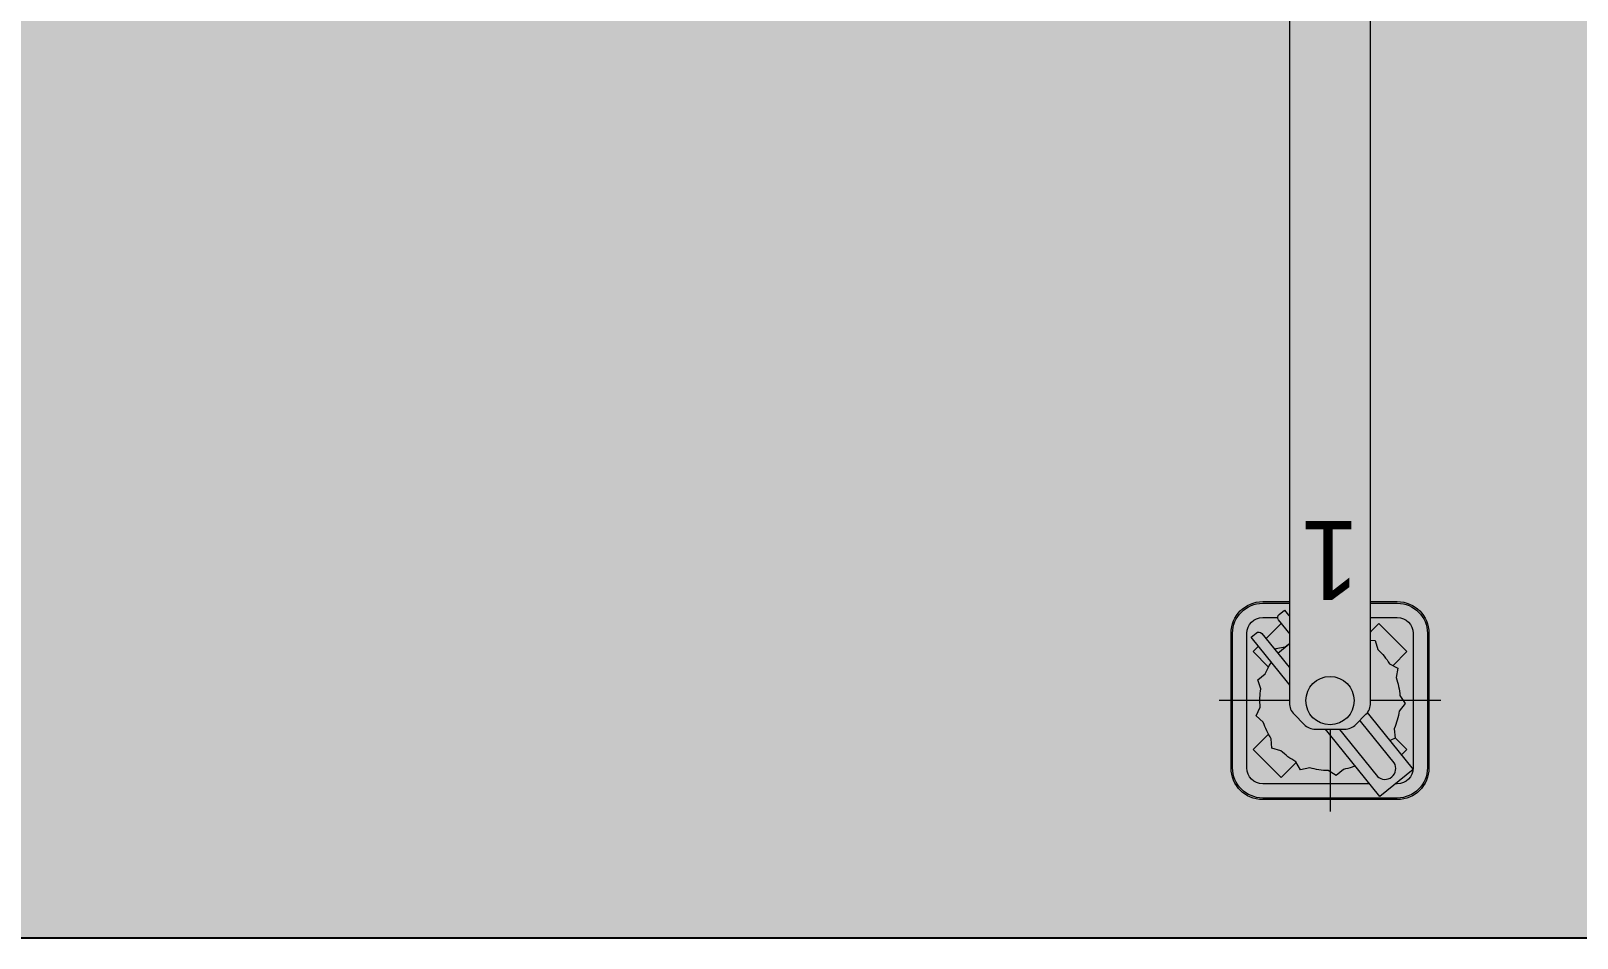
# Model space of a CAD drawing. Header units: millimetres. Extents: x -9578 to 51010, y -8688 to 62384.
# Drawn here: x -5671 to -1765, y -8688 to -6396 of the extents above; entities that cross this region are included whole.
import ezdxf

# ---------------------------------------------------------------- set-up
doc = ezdxf.new("R2010")
doc.units = ezdxf.units.MM
doc.set_wipeout_variables(frame=1)
doc.layers.add('Техника. Кран LTM 1030-2.1', color=250, linetype='Continuous', lineweight=15)
doc.layers.add('Техника. Кран LTM 1030-2.1 Штрих', color=7, linetype='Continuous', lineweight=15, true_color=0xffe79e)
doc.styles.get("Standard").update_dxf_attribs({"font": ''})
doc.styles.get('Standard').set_extended_font_data('Mipgost')

# ---------------------------------------------------------------- blocks, each defined once
blk = doc.blocks.new('LTM 1030-2.1-20230312.114413')
at = {"color": 0, "linetype": 'ByBlock', "lineweight": -2, "ltscale": 20, "transparency": 16777216}
blk.add_wipeout([(170, 250), (170, 250), (181.12885049961966, 249.22214770225003), (192.0412859509282, 246.90371716392792), (202.52509977917936, 243.0897932980688), (212.376420517486, 237.85454284073535), (221.40367635404397, 231.29977208186597), (229.4313204964821, 223.55294710886062), (236.30324490875765, 214.7647150618576), (241.88581603601924, 205.10597460312977), (246.07047348379953, 194.764552569157), (248.77584111682225, 183.94155143221758), (249.94930952434723, 172.8474385998844), (250, 170), (250, -170.00000000000006), (250, -170.00000000000006), (249.22214770225003, -181.12885049961966), (246.90371716392784, -192.04128595092828), (243.08979329806877, -202.52509977917953), (237.8545428407353, -212.37642051748605), (231.29977208186574, -221.40367635404402), (223.55294710886045, -229.43132049648221), (214.7647150618574, -236.30324490875773), (205.10597460312954, -241.88581603601943), (194.76455256915676, -246.07047348379973), (183.94155143221724, -248.7758411168224), (172.84743859988393, -249.94930952434723), (170, -250), (-170, -250), (-170, -250), (-181.1288504996197, -249.22214770225003), (-192.04128595092826, -246.90371716392784), (-202.5250997791795, -243.0897932980688), (-212.37642051748608, -237.85454284073523), (-221.40367635404405, -231.29977208186574), (-229.43132049648221, -223.5529471088605), (-236.30324490875776, -214.7647150618575), (-241.88581603601935, -205.10597460312965), (-246.0704734837996, -194.76455256915682), (-248.7758411168223, -183.9415514322174), (-249.94930952434723, -172.84743859988419), (-250, -170.00000000000006), (-250, 170), (-250, 170), (-249.22214770225003, 181.12885049961972), (-246.90371716392784, 192.04128595092834), (-243.0897932980688, 202.5250997791794), (-237.85454284073535, 212.37642051748605), (-231.29977208186588, 221.4036763540439), (-223.5529471088606, 229.43132049648216), (-214.7647150618576, 236.30324490875762), (-205.1059746031298, 241.88581603601926), (-194.7645525691571, 246.07047348379967), (-183.9415514322176, 248.77584111682222), (-172.8474385998844, 249.9493095243472), (-170, 250)], dxfattribs=at)
at = {"layer": 'Техника. Кран LTM 1030-2.1 Штрих', "ltscale": 20, "true_color": 0xadadad, "transparency": 16777216}
h = blk.add_hatch(color=253, dxfattribs=at)
h.dxf.hatch_style = 1
edge = h.paths.add_edge_path()
edge.add_line((-170, 250), (170, 250))
edge.add_arc((170, 170), 80, 0, 90, ccw=False)
edge.add_line((250, 170), (250, -170))
edge.add_arc((170, -170), 80, -90, 0, ccw=False)
edge.add_line((170, -250), (-170, -250))
edge.add_arc((-170, -170), 80, 180, 270, ccw=False)
edge.add_line((-250, -170), (-250, 170))
edge.add_arc((-170, 170), 80, 90, 180, ccw=False)
at = {"color": 0, "linetype": 'ByBlock', "lineweight": -2, "ltscale": 20, "transparency": 16777216}
for points in [[(-170, 250), (170, 250, -0.414213562373095), (250, 170), (250, -170, -0.414213562373095), (170, -250), (-170, -250, -0.414213562373095), (-250, -170), (-250, 170, -0.414213562373095)], [(-170, 246), (170, 246, -0.414213562373095), (246, 170), (246, -170, -0.414213562373095), (170, -246), (-170, -246, -0.414213562373095), (-246, -170), (-246, 170, -0.414213562373095)], [(-170, 210), (170, 210, -0.4142135623730951), (210, 170), (210, -170, -0.4142135623730951), (170, -210), (-170, -210, -0.4142135623730951), (-210, -170), (-210, 170, -0.4142135623730951)], [(-121.0261258159717, -129.1265615555712, -0.06586856691523181), (-150.4467218100581, -93.1914615653659), (-171.5115610649609, -81.68331569375368), (-167.1668395921151, -58.07636185961019, -0.06586856691523181), (-176.5176099382297, -12.58497834704394), (-189.8214967321019, 7.394297676200949), (-175.003738456091, 26.27812445144809, -0.06586856691523181), (-162.142534356939, 70.90426375424795), (-164.6377085545209, 94.77765856858241), (-142.7414833230378, 104.6123011455093, -0.06586856691523181), (-110.6146516434219, 138.1498855275531), (-101.7294989061556, 160.448292086603), (-77.77096804160828, 158.9807523711352, -0.06586856691523181), (-33.73837874903802, 173.7467254222029), (-15.50838049133199, 189.3618475082221), (5.023845316804, 176.928321163392, -0.06586856691523181), (50.87485666562861, 169.5399764067479), (74.27342753822631, 174.8945777324516), (86.6756627974537, 154.3434358036284, -0.06586856691523181), (123.8411820671045, 126.4933539838166), (147.04799495103, 120.3607599154275), (148.4790370265982, 96.40002135039322, -0.06586856691523181), (168.4448916454585, 54.46832058245855), (186.1435453814192, 38.25343451527442), (176.2755597797386, 16.37221576107549, -0.06586856691523181), (174.4678130692591, -30.03505664081968), (182.6037593782439, -52.61759971937136), (163.697382678547, -67.40657514341365, -0.06586856691523181), (140.5301676243889, -107.6580723402585), (137.2395592557932, -131.4348839600207), (113.6260145134347, -135.7436400107363, -0.06586856691523181), (74.40666088929902, -160.6182290778561), (60.44333656423623, -180.1423282383912), (37.53220230563238, -172.9837808307057, -0.06586856691523181), (-8.75460861763895, -176.7829931841188), (-30.1918195725957, -187.5816440586459), (-47.15187859790058, -170.5957301338021, -0.06586856691523181), (-89.90239625432878, -152.449212008818), (-113.9024871557976, -152.0485738198331)]]:
    blk.add_lwpolyline(points, format="xyb", close=True, dxfattribs=at)
for points in [[(-164.5384268880753, 93.8277487694213), (-194.4543648263007, 123.7436867076467), (-123.7436867076485, 194.4543648262988), (-88.95514211984664, 159.665820238497)], [(-164.5384268880753, 93.8277487694213), (-194.4543648263007, 123.7436867076467), (-123.7436867076485, 194.4543648262988), (-88.95514211984664, 159.665820238497)], [(155.4374212495295, 84.72674313087555), (194.4543648263007, 123.7436867076467), (123.7436867076485, 194.4543648262988), (85.5304440582313, 156.2411221768816)], [(-159.1482950162463, -88.43761689759776), (-194.4543648263007, -123.7436867076503), (-123.7436867076449, -194.4543648263061), (-84.69365773319987, -155.4043358518611)], [(155.4383385950114, -84.72766047636105), (194.4543648263007, -123.7436867076503), (123.7436867076449, -194.4543648263061), (84.71794215939008, -155.4286202780495)], [(155.4383385950114, -84.72766047636105), (194.4543648263007, -123.7436867076503), (123.7436867076449, -194.4543648263061), (84.71794215939008, -155.4286202780495)]]:
    blk.add_lwpolyline(points, dxfattribs=at)
blk.add_wipeout([(-126.12923008642068, 242.04145471851007), (199.54407232239095, -160.1315803855323), (186.4103053837807, -170.7670951481232), (186.4103053837807, -170.7670951481232), (182.95725492032068, -172.58383288223354), (179.07181684060507, -172.94085448723376), (175.3455138706853, -171.78380666017165), (172.3456418587102, -169.28883944405243), (172.3456418587102, -169.28883944405243), (132.06913683152558, -119.55149791081209), (89.52066706278309, -154.00656936641826), (129.79717208996772, -203.7439108996623), (129.79717208996772, -203.7439108996623), (131.60296154430557, -207.16025884007018), (131.97864659280322, -211.0061877977685), (130.86812878389009, -214.70741178442668), (128.437234066112, -217.71125260484408), (115.18514944728116, -228.44408918732006), (-210.4881529615286, 173.7289459167223)], dxfattribs=at)
at = {"layer": 'Техника. Кран LTM 1030-2.1 Штрих', "ltscale": 20, "true_color": 0xadadad, "transparency": 16777216}
h = blk.add_hatch(color=253, dxfattribs=at)
h.dxf.hatch_style = 1
edge = h.paths.add_edge_path()
edge.add_line((-210.4881529615286, 173.7289459167223), (-126.1292300864206, 242.0414547185101))
edge.add_line((-126.1292300864206, 242.0414547185101), (199.544072322391, -160.1315803855323))
edge.add_line((199.544072322391, -160.1315803855323), (186.4103053837807, -170.7670951481232))
edge.add_arc((180.117101473282, -162.9956355335416), 10.00000000000945, 219.000000000048, 308.9999999999586, ccw=False)
edge.add_line((172.3456418587102, -169.2888394440524), (132.0691368315256, -119.551497910812))
edge.add_line((132.0691368315256, -119.551497910812), (89.5206670627831, -154.0065693664183))
edge.add_line((89.5206670627831, -154.0065693664183), (129.7971720899677, -203.7439108996623))
edge.add_arc((122.0257124755245, -210.0371148101723), 9.999999999909017, -50.12221315368248, 39.00000000050778, ccw=False)
edge.add_line((128.4372340661121, -217.711252604844), (115.1851494472812, -228.4440891873201))
edge.add_line((115.1851494472812, -228.4440891873201), (-210.4881529615286, 173.7289459167223))
at = {"color": 0, "linetype": 'ByBlock', "lineweight": 5, "ltscale": 20, "transparency": 16777216}
for points in [[(0, 0), (0, 280)], [(-280, 0), (0, 0)], [(0, 0), (280, 0)], [(0, -280), (0, 0)]]:
    blk.add_lwpolyline(points, dxfattribs=at)
at = {"color": 0, "linetype": 'ByBlock', "lineweight": -2, "ltscale": 20, "transparency": 16777216}
blk.add_lwpolyline([(-210.4881529615286, 173.7289459167223), (-126.1292300864206, 242.0414547185101), (199.544072322391, -160.1315803855323), (186.4103053837807, -170.7670951481232, -0.4142135623726376), (172.3456418587102, -169.2888394440524), (132.0691368315256, -119.551497910812), (89.5206670627831, -154.0065693664183), (129.7971720899677, -203.7439108996623, -0.4097334446542243), (128.4372340661121, -217.711252604844), (115.1851494472812, -228.4440891873201)], format="xyb", close=True, dxfattribs=at)
blk.add_lwpolyline([(132.0691368315256, -119.551497910812), (-119.7150181791094, 191.3760391724063, 0.8734569927708111), (-162.2634879478373, 156.920967716811), (89.5206670627831, -154.0065693664183)], format="xyb", dxfattribs=at)
blk = doc.blocks.new('LTM 1030-2.1-20230312.115')
at = {"color": 0, "linetype": 'ByBlock', "lineweight": -2, "ltscale": 20, "transparency": 16777216}
blk.add_wipeout([(102.50361145922932, 5.961625363081566), (102.50361145922932, 5.961625363081566), (101.87129780849921, 13.105281972311786), (99.99406127019734, 20.026815999010523), (96.9302710204264, 26.511015225507435), (92.7751899144422, 32.356265545739916), (90.82906480950533, 34.480472842994004), (65.64120355665432, 60.090122063566014), (65.64120355665432, 60.090122063566014), (60.180978420983365, 64.74001916561383), (53.98893072145677, 68.35860271151023), (47.2575759235807, 70.83336819069382), (40.19619696012376, 72.08737326496475), (36.642580150513595, 72.24289592982996), (-36.63272684994831, 72.2428959298245), (-36.63272684994831, 72.2428959298245), (-43.77666400449698, 71.61062732498294), (-50.69849484185693, 69.73343273842966), (-57.1830143848058, 66.66967557541511), (-63.028613996362765, 62.51461037277659), (-65.6305289401023, 60.090957108986004), (-90.82102057506972, 34.48010876379203), (-90.82102057506972, 34.48010876379203), (-95.37962475479776, 28.943794258622802), (-98.89492795427782, 22.692850827163966), (-101.25762836360877, 15.921639920441066), (-102.39426221129156, 8.840699738242165), (-102.49638854077057, 5.960426238459604), (-102.49638854077057, -2244.6095714182156), (102.50361145922932, -2244.6095714182156)], dxfattribs=at)
at = {"layer": 'Техника. Кран LTM 1030-2.1 Штрих', "ltscale": 20, "true_color": 0xadadad, "transparency": 16777216}
h = blk.add_hatch(color=253, dxfattribs=at)
h.dxf.hatch_style = 1
edge = h.paths.add_edge_path()
edge.add_line((102.5036114592294, -2244.609571418216), (102.5036114592294, 5.961625363081112))
edge.add_arc((61.83278967849961, 5.961500686509813), 40.67082178092092, 0.0001756404475433013, 44.52452924207395)
edge.add_line((90.82906480950624, 34.48047284299537), (65.64120355665727, 60.09012206357147))
edge.add_arc((36.64271248962925, 31.56895565616643), 40.67394027388291, 44.52454409681128, 90.00018642090556)
edge.add_line((36.64258015051382, 72.24289592983405), (-36.63272684994809, 72.24289592982677))
edge.add_arc((-36.63285917554306, 31.56895560489355), 40.67394032514847, 89.99981359814039, 135.4738059506633)
edge.add_line((-65.63052894009888, 60.09095710898691), (-90.82102057506927, 34.48010876379703))
edge.add_arc((-61.82556670945737, 5.960301548860576), 40.67082183150433, 135.4738207539201, 179.999824341199)
edge.add_line((-102.4963885407706, 5.960426238460059), (-102.4963885407706, -2244.609571418216))
edge.add_line((-102.4963885407706, -2244.609571418216), (102.5036114592294, -2244.609571418216))
at = {"color": 0, "linetype": 'ByBlock', "lineweight": -2, "ltscale": 20, "transparency": 16777216}
blk.add_lwpolyline([(102.5036114592294, -2244.609571418216), (102.5036114592294, 5.961625363081112, 0.1967557401520955), (90.82906480950624, 34.48047284299537), (65.64120355665727, 60.09012206357147, 0.2010707574575814), (36.64258015051382, 72.24289592983405), (-36.63272684994809, 72.24289592982677, 0.201063267043177), (-65.63052894009888, 60.09095710898691), (-90.82102057506927, 34.48010876379703, 0.1967632182931318), (-102.4963885407706, 5.960426238460059), (-102.4963885407706, -2244.609571418216)], format="xyb", close=True, dxfattribs=at)
blk.add_circle((0, 0), 61.0097551280265, dxfattribs=at)
blk = doc.blocks.new('LTM 1030-2.1- План')
at = {"color": 0, "linetype": 'ByBlock', "lineweight": -2, "ltscale": 20, "transparency": 16777216}
blk.add_blockref('LTM 1030-2.1-20230312.114413', (2389.5, 3014), dxfattribs=at)
blk.add_blockref('LTM 1030-2.1-20230312.115', (2389.5, 3014), dxfattribs=at)
at = {"layer": 'Defpoints', "color": 0, "linetype": 'ByBlock', "lineweight": -2, "ltscale": 20, "transparency": 16777216, "insert": (2389.5, 2660), "char_height": 200, "attachment_point": 5}
blk.add_mtext_dynamic_manual_height_columns('1', width=368.5689678693598, gutter_width=1, heights=[0], dxfattribs=at)

msp = doc.modelspace()

# ---------------------------------------------------------------- hatches: boundary and pattern name
at = {"lineweight": 35, "true_color": 0xfff1c8, "transparency": 33554687}
h = msp.add_hatch(color=254, dxfattribs=at)
h.dxf.hatch_style = 1
h.paths.add_polyline_path([(51009.57507490761, -8687.957036828584), (-9577.51037893024, -8687.957036828584), (-9577.51037893024, 62384.22043097158), (51009.57507490761, 62384.22043097158)])

# ---------------------------------------------------------------- linework, layer by layer
at = {"transparency": 16777216}
msp.add_lwpolyline([(51009.57507490761, -8687.957036828584), (-9577.51037893024, -8687.957036828584), (-9577.51037893024, 62384.22043097158), (51009.57507490761, 62384.22043097158)], close=True, dxfattribs=at)

# ---------------------------------------------------------------- next in the draw order: block references
at = {"layer": 'Техника. Кран LTM 1030-2.1', "transparency": 16777216, "rotation": 180}
msp.add_blockref('LTM 1030-2.1- План', (0, -5074.114617701634), dxfattribs=at)

doc.saveas('drawing.dxf')
